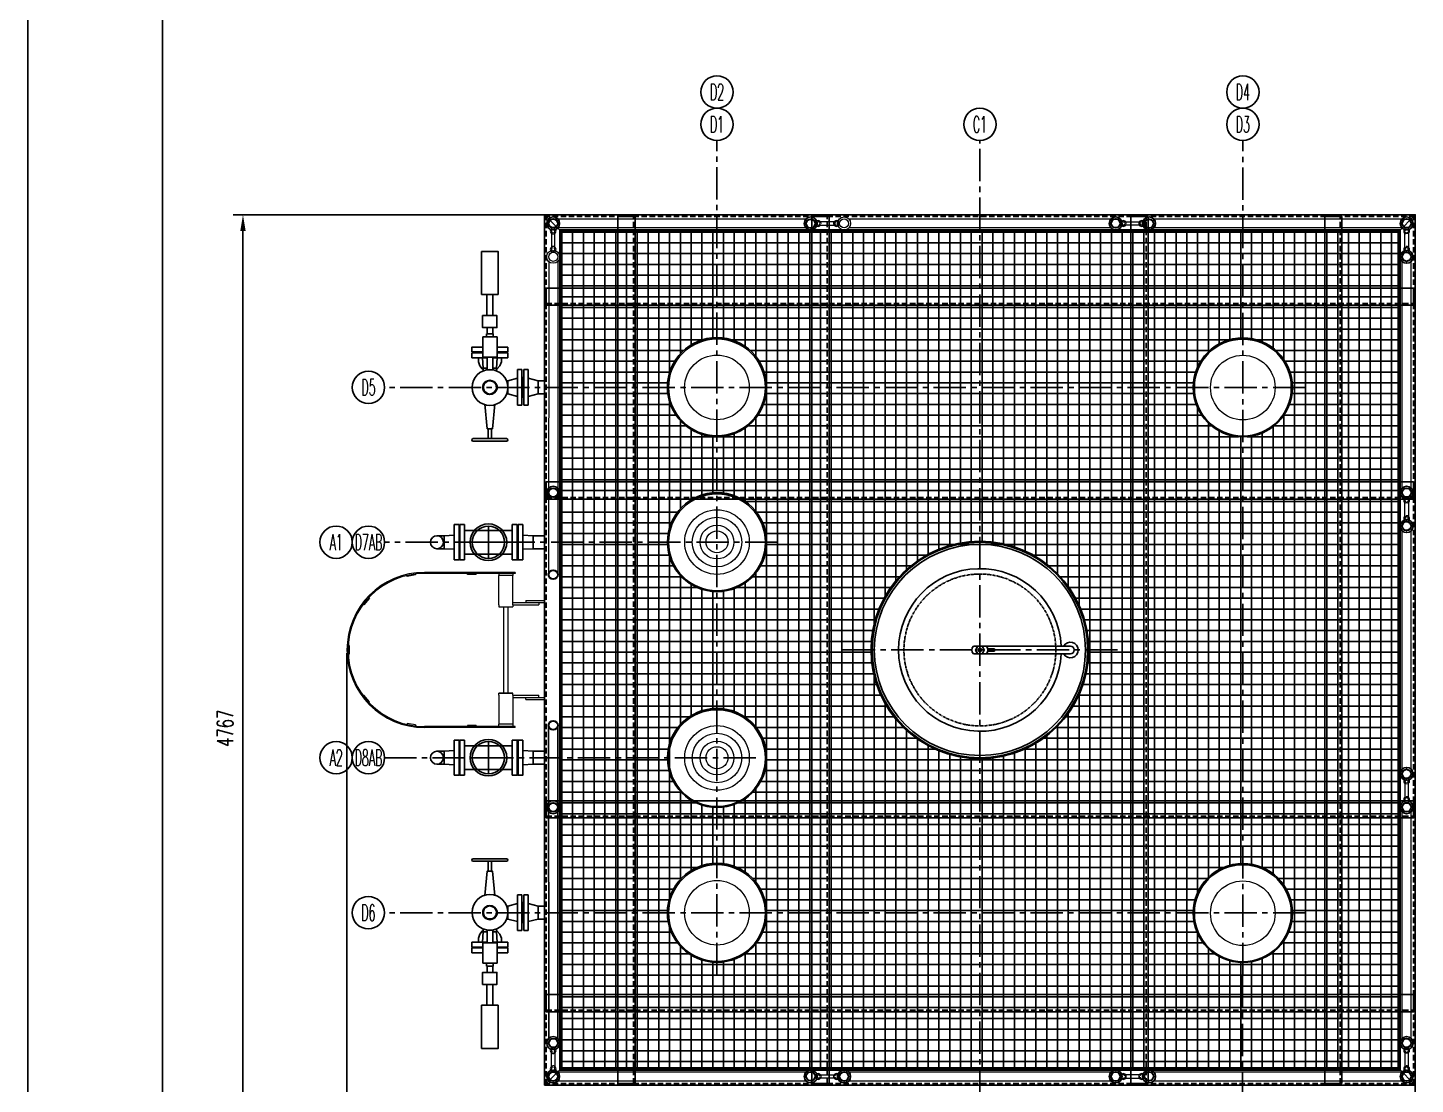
# Model space of a CAD drawing. Header units: millimetres. Extents: x 115735 to 194929, y 30422 to 45272.
# Drawn here: x 115735 to 122173, y 32942 to 37847 of the extents above; entities that cross this region are included whole.
import ezdxf
from ezdxf.enums import TextEntityAlignment as Align

# ---------------------------------------------------------------- set-up
doc = ezdxf.new("R2010")
doc.units = ezdxf.units.MM
for name, pattern in [('CENTER', [2, 1.25, -0.25, 0.25, -0.25]), ('CENTER2', [1.125, 0.75, -0.125, 0.125, -0.125]), ('DASHED', [0.75, 0.5, -0.25]), ('DASHED2', [0.375, 0.25, -0.125])]:
    doc.linetypes.add(name, pattern=pattern)
doc.layers.add('09图框与明细表层', color=4, linetype='Continuous')
doc.layers.add('DIM', color=3, linetype='Continuous')
for name, color, linetype, lineweight in [('DRAWING', 7, 'Continuous', 30), ('ST_MA _FITTING', 6, 'Continuous', 13), ('ST_MA_EQUI', 7, 'Continuous', 15), ('图层1', 7, 'Continuous', 30)]:
    doc.layers.add(name, color=color, linetype=linetype, lineweight=lineweight)
doc.styles.add('HZFS', font='txt.shx', dxfattribs={"width": 0.67, "bigfont": 'HZFS.shx'})
doc.styles.add('残雪', font='romans.shx', dxfattribs={"width": 0.5, "bigfont": 'hztxt.shx'})
doc.dimstyles.new('DIMSTD1-35', dxfattribs={"dimscale": 30, "dimtxt": 2.5, "dimasz": 2.5, "dimexe": 1.5, "dimexo": 0.5, "dimgap": 1.5, "dimtad": 1, "dimdec": 0, "dimrnd": 0.1, "dimdsep": 46, "dimtxsty": 'HZFS', "dimcen": 0, "dimclrd": 4, "dimclre": 4, "dimclrt": 4, "dimadec": 0, "dimazin": 0, "dimtfac": 0.5, "dimtdec": 4, "dimtmove": 0, "dimatfit": 3, "dimfxl": 1, "dimtolj": 1, "dimarcsym": 0})

# ---------------------------------------------------------------- blocks, each defined once
blk = doc.blocks.new('A$C2B7A3624')
at = {"lineweight": -3, "ltscale": 10}
for p, q in [((-30, -30.4), (-30, 0)), ((-30, 0), (30, 0)), ((30, -30.4), (30, 0)), ((-30, -30.4), (-42, -75.4)), ((-30, -30.4), (-42, -75.4)), ((-30, -30.4), (30, -30.4)), ((42, -75.4), (30, -30.4)), ((42, -75.4), (30, -30.4)), ((-82.5, -96.4), (-82.5, -75.4)), ((-82.5, -75.4), (42, -75.4)), ((0, -96.4), (-82.5, -96.4)), ((-82.5, -125.9), (-82.5, -104.9)), ((-82.5, -104.9), (-46, -104.9)), ((82.5, -125.9), (-82.5, -125.9)), ((5.3, -96.4), (-77.2, -96.4)), ((-46, -98.4), (-46, -96.4)), ((-46, -96.4), (46, -96.4)), ((-46, -98.4), (-46, -96.4)), ((-46, -96.4), (46, -96.4)), ((0, -98.4), (-46, -98.4)), ((-46, -98.4), (46, -98.4)), ((-46, -98.4), (-46, -102.9)), ((46, -102.9), (-46, -102.9)), ((-46, -104.9), (-46, -102.9)), ((-46, -102.9), (-30, -102.9)), ((-46, -102.9), (46, -102.9)), ((46, -104.9), (-46, -104.9)), ((42, -125.9), (-42, -125.9)), ((-42, -125.9), (-30, -170.9)), ((-40.7, -96.4), (51.3, -96.4)), ((-36.7, -75.4), (82.5, -75.4)), ((-30, -98.4), (30, -98.4)), ((30, -102.9), (-30, -102.9)), ((-20.6, -125.9), (21.4, -125.9)), ((0, -102.9), (46, -102.9)), ((0, -104.9), (82.5, -104.9)), ((82.5, -96.4), (25.4, -96.4)), ((82.5, -96.4), (25.4, -96.4)), ((30, -170.9), (42, -125.9)), ((46, -96.4), (46, -98.4)), ((46, -98.4), (46, -102.9)), ((46, -102.9), (46, -104.9)), ((82.5, -75.4), (82.5, -96.4)), ((82.5, -104.9), (82.5, -125.9)), ((-30, -170.9), (30, -170.9)), ((-30, -170.9), (-30, -176.6)), ((30, -170.9), (30, -176.7)), ((140.4, -240.5), (81, -240.5)), ((81, -240.5), (81, -266.4)), ((140.4, -220.5), (234.5, -220.5)), ((140.4, -220.5), (140.4, -286.4)), ((234.5, -220.5), (234.5, -286.4)), ((140.4, -286.4), (234.5, -286.4))]:
    blk.add_line(p, q, dxfattribs=at)
for points in [[(-250, -316.6), (-250, -332), (-248.2, -336.1), (-244, -337.8), (-239.7, -336.1), (-238, -332), (-238, -176), (-239.7, -171.9), (-244, -170.2), (-248.2, -171.9), (-250, -176), (-250, -316.6)], [(159.9, -174.3), (159.9, -170.9), (159.9, -170.9), (137.5, -170.9)], [(137.5, -170.9), (137.5, -174.3)], [(137.5, -174.3), (137.5, -184.4)], [(137.5, -184.4), (137.5, -199)], [(159.9, -184.4), (159.9, -174.3)], [(159.9, -199), (159.9, -184.4)], [(164.4, -174.3), (164.4, -170.9), (164.4, -170.9), (186.9, -170.9)], [(164.4, -174.3), (164.4, -184.4)], [(164.4, -184.4), (164.4, -199)], [(186.9, -174.3), (186.9, -170.9)], [(186.9, -184.4), (186.9, -174.3)], [(186.9, -199), (186.9, -184.4)], [(-192.4, -246), (-238, -246)], [(-78.6, -231), (-192.4, -242), (-192.4, -266), (-78.6, -277)], [(-32, -242.8), (-33.1, -254), (-33.1, -254), (-32, -265.2)], [(-25.3, -232.7), (-32, -242.8)], [(-28.6, -243.9), (-30.9, -254), (-30.9, -254), (-28.6, -264.1)], [(-23, -233.8), (-28.6, -243.9)], [(-16.3, -224.8), (-25.3, -232.7)], [(-15.2, -227.1), (-23, -233.8)], [(-6.2, -220.3), (-16.3, -224.8)], [(-5.1, -223.7), (-15.2, -227.1)], [(6.2, -220.3), (-6.2, -220.3)], [(29.7, -254), (29.5, -248.4), (28.4, -243.2), (26.3, -238.4), (23.4, -234.2), (19.9, -230.5), (15.7, -227.5), (11, -225.2), (6, -223.8), (0.6, -223.3), (-5.1, -223.7)], [(16.3, -224.8), (6.2, -220.3)], [(25.3, -232.7), (16.3, -224.8)], [(23, -273.1), (28.6, -264.1), (28.6, -264.1), (29.7, -254)], [(30.9, -242.8), (25.3, -232.7)], [(25.3, -275.3), (30.9, -265.2), (30.9, -265.2), (33.1, -254), (33.1, -254), (30.9, -242.8)], [(89.2, -223.7), (75.8, -223.7)], [(82.5, -223.7), (85.9, -219.2), (85.9, -219.2), (100.5, -206.9), (100.5, -206.9), (118.4, -200.1), (118.4, -200.1), (137.5, -200.1)], [(89.2, -240.5), (89.2, -223.7), (89.2, -223.7), (137.5, -220.3)], [(89.2, -240.5), (89.2, -223.7)], [(89.2, -240.5), (89.2, -225.9)], [(137.5, -199), (137.5, -219.2)], [(137.5, -219.2), (137.5, -241.7)], [(164.4, -197.9), (159.9, -197.9)], [(159.9, -219.2), (159.9, -199)], [(164.4, -199), (164.4, -219.2)], [(186.9, -219.2), (186.9, -199)], [(248.1, -240.5), (248.1, -237.8), (248.1, -237.8), (234.5, -237.8)], [(234.5, -258.3), (234.5, -248.7)], [(277.7, -240.5), (248.1, -240.5)], [(248.1, -240.5), (248.1, -248.7)], [(248.1, -248.7), (248.1, -258.3)], [(430.5, -264.1), (430.5, -240.5), (430.5, -240.5), (333.4, -240.5)], [(433.8, -215.8), (430.5, -215.8)], [(430.5, -215.8), (430.5, -240.5)], [(446.2, -215.8), (433.8, -215.8)], [(465.3, -215.8), (446.2, -215.8)], [(488.8, -215.8), (465.3, -215.8)], [(516.9, -215.8), (488.8, -215.8)], [(544.9, -215.8), (516.9, -215.8)], [(573, -215.8), (544.9, -215.8)], [(596.6, -215.8), (573, -215.8)], [(615.7, -215.8), (596.6, -215.8)], [(626.9, -215.8), (615.7, -215.8)], [(626.9, -215.8), (631.4, -215.8), (631.4, -215.8), (631.4, -292.2)], [(-192.4, -262), (-238, -262)], [(-32, -265.2), (-25.3, -275.3)], [(-28.6, -264.1), (-23, -273.1)], [(-25.3, -275.3), (-16.3, -283.2)], [(-23, -273.1), (-15.2, -279.8)], [(-16.3, -283.2), (-6.2, -286.6)], [(-15.2, -279.8), (-5.1, -283.2), (-5.1, -283.2), (5.1, -283.2)], [(-6.2, -286.6), (6.2, -286.6)], [(5.1, -283.2), (15.2, -279.8)], [(6.2, -286.6), (16.3, -283.2)], [(15.2, -279.8), (23, -273.1)], [(16.3, -283.2), (25.3, -275.3)], [(75.8, -284.3), (89.2, -284.3)], [(140.4, -266.4), (81, -266.4)], [(137.5, -306.8), (118.4, -306.8), (118.4, -306.8), (100.5, -301.1), (100.5, -301.1), (85.9, -288.8), (85.9, -288.8), (82.5, -284.3)], [(137.5, -287.7), (89.2, -284.3), (89.2, -284.3), (89.2, -267.5)], [(89.2, -284.3), (89.2, -267.5)], [(89.2, -280.9), (89.2, -267.5)], [(137.5, -265.2), (137.5, -288.8)], [(137.5, -288.8), (137.5, -307.9)], [(137.5, -307.9), (137.5, -323.6)], [(159.9, -307.9), (159.9, -288.8)], [(159.9, -323.6), (159.9, -307.9)], [(159.9, -310.1), (164.4, -310.1)], [(164.4, -288.8), (164.4, -307.9)], [(164.4, -307.9), (164.4, -323.6)], [(186.9, -307.9), (186.9, -288.8)], [(186.9, -323.6), (186.9, -307.9)], [(234.5, -266.4), (234.5, -258.3)], [(248.1, -269.2), (234.5, -269.2), (234.5, -269.2), (234.5, -266.4)], [(248.1, -258.3), (248.1, -266.4)], [(277.7, -266.4), (248.1, -266.4)], [(248.1, -266.4), (248.1, -269.2)], [(430.5, -264.1), (430.5, -267.5), (430.5, -267.5), (333.4, -267.5)], [(430.5, -267.5), (430.5, -292.2)], [(430.5, -292.2), (433.8, -292.2)], [(433.8, -292.2), (446.2, -292.2)], [(446.2, -292.2), (465.3, -292.2)], [(465.3, -292.2), (488.8, -292.2)], [(488.8, -292.2), (516.9, -292.2)], [(516.9, -292.2), (544.9, -292.2)], [(531.5, -292.2), (529.2, -292.2)], [(544.9, -292.2), (573, -292.2)], [(573, -292.2), (596.6, -292.2)], [(596.6, -292.2), (615.7, -292.2)], [(615.7, -292.2), (626.9, -292.2)], [(626.9, -292.2), (631.4, -292.2)], [(137.5, -323.6), (137.5, -333.7)], [(159.9, -333.7), (159.9, -337.1), (159.9, -337.1), (137.5, -337.1)], [(137.5, -333.7), (137.5, -337.1)], [(159.9, -333.7), (159.9, -323.6)], [(164.4, -323.6), (164.4, -333.7)], [(164.4, -333.7), (164.4, -337.1)], [(164.4, -337.1), (186.9, -337.1), (186.9, -337.1), (186.9, -333.7)], [(186.9, -333.7), (186.9, -323.6)]]:
    blk.add_lwpolyline(points, dxfattribs=at)
blk.add_lwpolyline([(333.4, -287.2), (333.4, -221.2), (277.7, -221.2), (277.7, -287.2)], close=True, dxfattribs=at)
blk.add_circle((-0.6, -253.4), 83.1, dxfattribs=at)
blk = doc.blocks.new('A$C345A6B78')
at = {"lineweight": -3, "ltscale": 10}
for p, q in [((-370.9, 81.8), (-370.9, -81.8)), ((-260.5, 75), (-260.5, -75)), ((-466.4, 30), (-499.4, 30.2)), ((-466.4, 30), (-482.9, 30)), ((-466.4, 30), (-420, 32.7)), ((-466.4, -30), (-466.4, 30)), ((-466.4, 30), (-466.4, -30)), ((-150, 54.7), (-370.9, 54.7)), ((-53.2, -30), (-53.2, 30)), ((0, 30), (-53.2, 30)), ((0, 30), (0, -30)), ((-466.4, -30), (-499.4, -29.8)), ((-466.4, -30), (-482.9, -30)), ((-466.4, -30), (-420, -32.7)), ((-150, -54.7), (-370.9, -54.7)), ((-335.5, 0), (-185.5, 0)), ((-185.5, 0), (-237.8, 0)), ((0, -30), (-53.2, -30))]:
    blk.add_line(p, q, dxfattribs=at)
for points in [[(-396.8, 77.7), (-396.8, 81.8), (-396.8, 81.8), (-420, 81.8)], [(-420, 77.7), (-420, 81.8)], [(-420, 62.7), (-420, 77.7)], [(-396.8, 77.7), (-396.8, 62.7)], [(-392.7, 81.8), (-370.9, 81.8)], [(-392.7, 77.7), (-392.7, 81.8)], [(-392.7, 81.8), (-370.9, 81.8)], [(-392.7, 62.7), (-392.7, 77.7)], [(-126.8, 77.7), (-126.8, 81.8), (-126.8, 81.8), (-150, 81.8)], [(-150, 81.8), (-150, 76.4)], [(-150, -81.8), (-150, 81.8)], [(-126.8, 77.7), (-126.8, 62.7)], [(-122.7, 77.7), (-122.7, 81.8)], [(-122.7, 81.8), (-100.9, 81.8), (-100.9, 81.8), (-100.9, 77.7)], [(-122.7, 62.7), (-122.7, 77.7)], [(-100.9, 77.7), (-100.9, 62.7)], [(-420, 40.9), (-420, 62.7)], [(-420, 15), (-420, 40.9)], [(-420, -13.6), (-420, 15)], [(-396.8, 62.7), (-396.8, 40.9)], [(-396.8, 55.9), (-392.7, 55.9)], [(-396.8, 40.9), (-396.8, 15)], [(-396.8, 15), (-396.8, -13.6)], [(-392.7, 40.9), (-392.7, 62.7)], [(-392.7, 15), (-392.7, 40.9)], [(-392.7, -13.6), (-392.7, 15)], [(-126.8, 62.7), (-126.8, 40.9)], [(-126.8, 55.9), (-122.7, 55.9)], [(-126.8, 40.9), (-126.8, 15)], [(-126.8, 15), (-126.8, -13.6)], [(-122.7, 40.9), (-122.7, 62.7)], [(-122.7, 15), (-122.7, 40.9)], [(-122.7, -13.6), (-122.7, 15)], [(-100.9, 62.7), (-100.9, 40.9)], [(-100.9, 40.9), (-100.9, 15)], [(-100.9, -32.7), (-53.2, -30), (-53.2, -30), (-53.2, -24), (-53.2, -18), (-53.2, -12), (-53.2, -6), (-53.2, 0), (-53.2, 6), (-53.2, 12), (-53.2, 18), (-53.2, 24), (-53.2, 30), (-53.2, 30), (-100.9, 32.7)], [(-100.9, 15), (-100.9, -13.6)], [(-99.5, 32.7), (-99.5, 32.6)], [(-53.2, -30), (-53.2, -24), (-53.2, -18), (-53.2, -12), (-53.2, -6), (-53.2, 0), (-53.2, 6), (-53.2, 12), (-53.2, 18), (-53.2, 24), (-53.2, 30)], [(-420, -40.9), (-420, -13.6)], [(-420, -62.7), (-420, -40.9)], [(-420, -76.4), (-420, -62.7)], [(-396.8, -13.6), (-396.8, -40.9)], [(-396.8, -40.9), (-396.8, -62.7)], [(-392.7, -54.5), (-396.8, -54.5)], [(-396.8, -62.7), (-396.8, -76.4)], [(-392.7, -40.9), (-392.7, -13.6)], [(-392.7, -62.7), (-392.7, -40.9)], [(-392.7, -76.4), (-392.7, -62.7)], [(-126.8, -13.6), (-126.8, -40.9)], [(-126.8, -40.9), (-126.8, -62.7)], [(-122.7, -54.5), (-126.8, -54.5)], [(-126.8, -62.7), (-126.8, -76.4)], [(-122.7, -40.9), (-122.7, -13.6)], [(-122.7, -62.7), (-122.7, -40.9)], [(-122.7, -76.4), (-122.7, -62.7)], [(-100.9, -13.6), (-100.9, -40.9)], [(-100.9, -40.9), (-100.9, -62.7)], [(-100.9, -62.7), (-100.9, -76.4)], [(-396.8, -76.4), (-396.8, -81.8), (-396.8, -81.8), (-420, -81.8)], [(-420, -81.8), (-420, -76.4)], [(-392.7, -76.4), (-392.7, -81.8), (-392.7, -81.8), (-370.9, -81.8)], [(-126.8, -76.4), (-126.8, -81.8), (-126.8, -81.8), (-150, -81.8)], [(-122.7, -76.4), (-122.7, -81.8), (-122.7, -81.8), (-100.9, -81.8)], [(-100.9, -76.4), (-100.9, -81.8)]]:
    blk.add_lwpolyline(points, dxfattribs=at)
for centre, radius in [((-260.5, 0), 85), ((-260.5, 0), 75), ((-499.4, 0.2), 30)]:
    blk.add_circle(centre, radius, dxfattribs=at)
blk = doc.blocks.new('*D13')
at = {"color": 4, "lineweight": -2, "transparency": 16777216}
for p, q in [((117215.7, 34943.3), (117215.7, 31336.7)), ((122172.7, 34943.3), (122172.7, 31336.7)), ((117290.7, 31381.7), (122097.7, 31381.7))]:
    blk.add_line(p, q, dxfattribs=at)
at = {"color": 4, "transparency": 16777216}
for points in [[(117290.7, 31394.2), (117290.7, 31369.2), (117215.7, 31381.7)], [(122097.7, 31394.2), (122097.7, 31369.2), (122172.7, 31381.7)]]:
    blk.add_solid(points, dxfattribs=at)
at = {"layer": 'Defpoints', "color": 0, "transparency": 16777216}
for p in [(117215.7, 34958.3), (122172.7, 34958.3), (122172.7, 31381.7)]:
    blk.add_point(p, dxfattribs=at)
at = {"color": 4, "transparency": 16777216, "insert": (119694.2, 31464.2), "char_height": 75, "attachment_point": 5, "style": 'HZFS'}
blk.add_mtext('\\A1;4957', dxfattribs=at)
blk = doc.blocks.new('*D14')
at = {"color": 4, "lineweight": -2, "transparency": 16777216}
for p, q in [((119138.1, 36978.3), (116688.3, 36978.3)), ((116733.3, 32286.2), (116733.3, 36903.3)), ((119138.1, 32211.2), (116688.3, 32211.2))]:
    blk.add_line(p, q, dxfattribs=at)
at = {"color": 4, "transparency": 16777216}
for points in [[(116720.8, 36903.3), (116745.8, 36903.3), (116733.3, 36978.3)], [(116720.8, 32286.2), (116745.8, 32286.2), (116733.3, 32211.2)]]:
    blk.add_solid(points, dxfattribs=at)
at = {"layer": 'Defpoints', "color": 0, "transparency": 16777216}
for p in [(116733.3, 36978.3), (119153.1, 36978.3), (119153.1, 32211.2)]:
    blk.add_point(p, dxfattribs=at)
at = {"color": 4, "transparency": 16777216, "insert": (116650.8, 34594.7), "char_height": 75, "attachment_point": 5, "rotation": 90, "style": 'HZFS'}
blk.add_mtext('\\A1;4767', dxfattribs=at)

msp = doc.modelspace()

# ---------------------------------------------------------------- linework, layer by layer
at = {"color": 1, "linetype": 'CENTER2', "ltscale": 200}
for p, q in [((118932.8, 33449.2), (118932.8, 37323.2)), ((120152.7, 31959), (120152.7, 37323.2)), ((121372.7, 33448.2), (121372.7, 37323.2)), ((121662.8, 36176.2), (117390.7, 36177.4)), ((119212.8, 35458.5), (117390.7, 35458.5)), ((120791.5, 34958.3), (119491.8, 34958.3)), ((119112.8, 34458.1), (117390.7, 34458.1)), ((121662.7, 33737.5), (117390.7, 33738.7)), ((121371.6, 33448.2), (121371.6, 31959))]:
    msp.add_line(p, q, dxfattribs=at)
at = {"color": 4}
for p, q in [((118212.7, 36898.3), (118132.7, 36978.3)), ((119522.7, 36959.3), (119522.7, 36959.3)), ((118151.7, 36937.2), (118151.7, 36938.3)), ((119522.7, 36917.3), (119522.7, 36917.3)), ((122153.7, 36937.2), (122153.7, 36938.3)), ((118194.1, 36783.3), (118194.1, 36783.3)), ((118151.7, 35687.2), (118151.7, 35688.3)), ((118172.7, 35667.3), (118174.8, 35667.3)), ((122132.7, 35667.3), (122130.6, 35667.3)), ((122153.7, 35687.2), (122153.7, 35688.3)), ((118151.7, 34608.3), (118152.1, 33155.1)), ((118193.7, 34608.3), (118194.1, 33154.3)), ((118151.7, 34229.3), (118151.7, 34228.3)), ((118172.7, 34249.3), (118174.8, 34249.3)), ((122132.7, 34249.3), (122130.6, 34249.3)), ((122153.7, 34229.3), (122153.7, 34228.3)), ((118212.7, 33018.3), (118132.7, 32938.3)), ((118151.7, 32979.3), (118151.7, 32978.3)), ((118172.7, 32999.3), (118174.8, 32999.3)), ((122092.7, 33018.3), (122172.7, 32938.3)), ((122132.7, 32999.3), (122130.6, 32999.3)), ((122153.7, 32979.3), (122153.7, 32978.3))]:
    msp.add_line(p, q, dxfattribs=at)
at = {"color": 6, "linetype": 'DASHED2', "ltscale": 100}
for p, q in [((118132.7, 36970.3), (122172.7, 36970.3)), ((118140.7, 36978.3), (118140.7, 32938.3)), ((118544.7, 32946.3), (118544.7, 36970.3)), ((119444.7, 32946.3), (119444.7, 36970.3)), ((120924.7, 32946.3), (120924.7, 36970.3)), ((121824.7, 32946.3), (121824.7, 36970.3)), ((122164.7, 36978.3), (122164.7, 32938.3)), ((118140.7, 36566.3), (122164.7, 36566.3)), ((118140.7, 35666.3), (122164.7, 35666.3)), ((118140.7, 34186.3), (122164.7, 34186.3)), ((118140.7, 33286.3), (122164.7, 33286.3)), ((118132.7, 32946.3), (122172.7, 32946.3))]:
    msp.add_line(p, q, dxfattribs=at)
at = {"color": 2}
for p, q in [((118262.8, 33018.2), (118262.8, 36898.2)), ((118312.8, 33018.2), (118312.8, 36898.2)), ((118362.8, 33018.2), (118362.8, 36898.2)), ((118412.8, 33018.2), (118412.8, 36898.2)), ((118462.8, 33018.2), (118462.8, 36898.2)), ((118512.8, 33018.2), (118512.8, 36898.2)), ((118562.8, 33018.2), (118562.8, 36898.2)), ((118612.8, 33018.2), (118612.8, 36898.2)), ((118662.8, 33018.2), (118662.8, 36898.2)), ((118712.8, 36245.6), (118712.8, 36898.2)), ((118762.8, 36333.3), (118762.8, 36898.2)), ((118812.8, 36374.5), (118812.8, 36898.2)), ((118862.8, 36397.4), (118862.8, 36898.2)), ((118912.8, 36407.4), (118912.8, 36898.2)), ((118962.8, 36406.3), (118962.8, 36898.2)), ((119012.8, 36393.9), (119012.8, 36898.2)), ((119062.8, 36368), (119062.8, 36898.2)), ((119112.8, 36321.4), (119112.8, 36898.2)), ((119162.8, 33018.2), (119162.8, 36898.2)), ((119212.8, 33018.2), (119212.8, 36898.2)), ((119262.8, 33018.2), (119262.8, 36898.2)), ((119312.8, 33018.2), (119312.8, 36898.2)), ((119362.8, 33018.2), (119362.8, 36898.2)), ((119412.8, 33018.2), (119412.8, 36898.2)), ((119462.8, 33018.2), (119462.8, 36898.2)), ((119512.8, 33018.2), (119512.8, 36898.2)), ((119562.8, 33018.2), (119562.8, 36898.2)), ((119612.8, 33018.2), (119612.8, 36898.2)), ((119662.8, 35080.8), (119662.8, 36898.2)), ((119712.8, 35206.3), (119712.8, 36898.2)), ((119762.8, 35279.2), (119762.8, 36898.2)), ((119812.8, 35331.7), (119812.8, 36898.2)), ((119862.8, 35371.8), (119862.8, 36898.2)), ((119912.8, 35402.6), (119912.8, 36898.2)), ((119962.8, 36176.7), (119962.8, 36898.2)), ((120012.8, 36176.6), (120012.8, 36898.2)), ((120062.8, 36176.6), (120062.8, 36898.2)), ((120112.8, 36176.6), (120112.8, 36898.2)), ((120162.8, 36176.6), (120162.8, 36898.2)), ((120212.8, 36176.6), (120212.8, 36898.2)), ((120262.8, 36176.6), (120262.8, 36898.2)), ((120312.8, 36176.6), (120312.8, 36898.2)), ((120362.8, 36176.5), (120362.8, 36898.2)), ((120412.8, 35391.2), (120412.8, 36898.2)), ((120462.8, 35356.9), (120462.8, 36898.2)), ((120512.8, 35312.3), (120512.8, 36898.2)), ((120562.8, 35253), (120562.8, 36898.2)), ((120612.8, 35166.5), (120612.8, 36898.2)), ((120662.8, 33018.2), (120662.8, 36898.2)), ((120712.8, 33018.2), (120712.8, 36898.2)), ((120762.8, 33018.2), (120762.8, 36898.2)), ((120812.8, 33018.2), (120812.8, 36898.2)), ((120862.8, 33018.2), (120862.8, 36898.2)), ((120912.8, 33018.2), (120912.8, 36898.2)), ((120962.8, 33018.2), (120962.8, 36898.2)), ((121012.8, 33018.2), (121012.8, 36898.2)), ((121062.8, 33018.2), (121062.8, 36898.2)), ((121112.8, 33018.2), (121112.8, 36898.2)), ((121162.8, 36271.3), (121162.8, 36898.2)), ((121212.8, 36342.6), (121212.8, 36898.2)), ((121262.8, 36379.3), (121262.8, 36898.2)), ((121312.8, 36399.3), (121312.8, 36898.2)), ((121362.8, 36407.1), (121362.8, 36898.2)), ((121412.8, 36403.8), (121412.8, 36898.2)), ((121462.8, 36388.9), (121462.8, 36898.2)), ((121512.8, 36359.7), (121512.8, 36898.2)), ((121562.8, 36306.8), (121562.8, 36898.2)), ((121612.8, 33018.2), (121612.8, 36898.2)), ((121662.8, 33018.2), (121662.8, 36898.2)), ((121712.8, 33018.2), (121712.8, 36898.2)), ((121762.8, 33018.2), (121762.8, 36898.2)), ((121812.8, 33018.2), (121812.8, 36898.2)), ((121862.8, 33018.2), (121862.8, 36898.2)), ((121912.8, 33018.2), (121912.8, 36898.2)), ((121962.8, 33018.2), (121962.8, 36898.2)), ((122012.8, 33018.2), (122012.8, 36898.2)), ((122062.8, 33018.2), (122062.8, 36898.2)), ((118212.8, 36848.2), (122092.8, 36848.2)), ((118212.8, 36798.2), (122092.8, 36798.2)), ((118212.8, 36748.2), (122092.8, 36748.2)), ((118212.8, 36698.2), (122092.8, 36698.2)), ((118212.8, 36648.2), (122092.8, 36648.2)), ((118212.8, 36598.2), (122092.8, 36598.2)), ((118212.8, 36548.2), (122092.8, 36548.2)), ((118212.8, 36498.2), (122092.8, 36498.2)), ((118212.8, 36448.2), (122092.8, 36448.2)), ((118212.8, 36398.2), (118865.4, 36398.2)), ((119000, 36398.2), (120152.7, 36398.2)), ((120152.7, 36398.2), (121308.7, 36398.2)), ((121436.7, 36398.2), (122092.8, 36398.2)), ((118212.8, 36348.2), (118777.7, 36348.2)), ((119087.7, 36348.2), (120152.7, 36348.2)), ((120152.7, 36348.2), (121218.8, 36348.2)), ((121526.6, 36348.2), (122092.8, 36348.2)), ((118212.8, 36298.2), (118736.4, 36298.2)), ((118212.8, 36248.2), (118713.6, 36248.2)), ((119129, 36298.2), (120152.7, 36298.2)), ((119151.8, 36248.2), (120152.7, 36248.2)), ((120152.7, 36298.2), (121177.1, 36298.2)), ((120152.7, 36248.2), (121153.9, 36248.2)), ((121568.3, 36298.2), (122092.8, 36298.2)), ((121591.5, 36248.2), (122092.8, 36248.2)), ((118212.8, 36198.2), (118703.6, 36198.2)), ((119161.8, 36198.2), (120152.7, 36198.2)), ((120152.7, 36198.2), (121143.7, 36198.2)), ((121601.7, 36198.2), (122092.8, 36198.2)), ((118212.8, 36148.2), (118704.7, 36148.2)), ((119160.7, 36148.2), (120152.7, 36148.2)), ((119962.8, 35426.2), (119962.8, 36176.7)), ((120012.8, 35443.5), (120012.8, 36176.6)), ((120062.8, 35455.2), (120062.8, 36176.6)), ((120112.8, 35461.7), (120112.8, 36176.6)), ((120152.7, 36148.2), (121144.5, 36148.2)), ((120162.8, 35463.2), (120162.8, 36176.6)), ((120212.8, 35459.7), (120212.8, 36176.6)), ((120262.8, 35451.1), (120262.8, 36176.6)), ((120312.8, 35437.2), (120312.8, 36176.6)), ((120362.8, 35417.5), (120362.8, 36176.5)), ((121600.9, 36148.2), (122092.8, 36148.2)), ((118212.8, 36098.2), (118717.1, 36098.2)), ((118712.8, 35526.3), (118712.8, 36110.9)), ((119148.3, 36098.2), (120152.7, 36098.2)), ((120152.7, 36098.2), (121156.7, 36098.2)), ((121162.8, 33831.3), (121162.8, 36083.3)), ((121588.7, 36098.2), (122092.8, 36098.2)), ((118212.8, 36048.2), (118743, 36048.2)), ((118212.8, 35998.2), (118789.6, 35998.2)), ((118762.8, 35614.1), (118762.8, 36023.3)), ((119062.8, 35648.9), (119062.8, 35988.6)), ((119075.8, 35998.2), (120152.7, 35998.2)), ((119112.8, 35602.3), (119112.8, 36035.2)), ((119122.4, 36048.2), (120152.7, 36048.2)), ((120152.7, 36048.2), (121182.3, 36048.2)), ((120152.7, 35998.2), (121228.4, 35998.2)), ((121212.8, 33902.6), (121212.8, 36012)), ((121512.8, 33919.7), (121512.8, 35994.8)), ((121517, 35998.2), (122092.8, 35998.2)), ((121562.8, 33866.8), (121562.8, 36047.8)), ((121563.1, 36048.2), (122092.8, 36048.2)), ((118212.8, 35948.2), (120152.7, 35948.2)), ((118812.8, 35655.4), (118812.8, 35982)), ((118862.8, 35678.2), (118862.8, 35959.2)), ((118912.8, 35688.3), (118912.8, 35949.1)), ((118962.8, 35687.2), (118962.8, 35950.2)), ((119012.8, 35674.8), (119012.8, 35962.7)), ((120152.7, 35948.2), (121352.1, 35948.2)), ((121262.8, 33939.3), (121262.8, 35975.2)), ((121312.8, 33959.3), (121312.8, 35955.2)), ((121362.8, 33967.1), (121362.8, 35947.5)), ((121393.3, 35948.2), (122092.8, 35948.2)), ((121412.8, 33963.8), (121412.8, 35950.8)), ((121462.8, 33948.9), (121462.8, 35965.6)), ((118212.8, 35898.2), (122092.8, 35898.2)), ((118212.8, 35848.2), (122092.8, 35848.2)), ((118212.8, 35798.2), (122092.8, 35798.2)), ((118212.8, 35748.2), (122092.8, 35748.2)), ((118212.8, 35698.2), (122092.8, 35698.2)), ((119063.7, 35648.2), (122092.8, 35648.2)), ((118212.8, 35598.2), (118749.6, 35598.2)), ((118212.8, 35548.2), (118720.7, 35548.2)), ((119116, 35598.2), (122092.8, 35598.2)), ((119144.8, 35548.2), (122092.8, 35548.2)), ((118212.8, 35498.2), (118706.1, 35498.2)), ((119159.4, 35498.2), (122092.8, 35498.2)), ((118212.8, 35448.2), (118703, 35448.2)), ((119162.5, 35448.2), (120030.2, 35448.2)), ((120052.8, 35448.2), (120252.6, 35448.2)), ((120275.2, 35448.2), (122092.8, 35448.2)), ((118212.8, 35398.2), (118711, 35398.2)), ((118212.8, 35348.2), (118731.3, 35348.2)), ((118712.8, 34524.2), (118712.8, 35392)), ((119134.2, 35348.2), (119831.8, 35348.2)), ((119154.5, 35398.2), (119904.7, 35398.2)), ((120400.7, 35398.2), (122092.8, 35398.2)), ((120473.6, 35348.2), (122092.8, 35348.2)), ((118212.8, 35298.2), (118768.4, 35298.2)), ((118762.8, 34612), (118762.8, 35304.2)), ((119097.1, 35298.2), (119779.2, 35298.2)), ((119112.8, 34600.2), (119112.8, 35316)), ((120526.2, 35298.2), (122092.8, 35298.2)), ((118212.8, 35248.2), (118841.1, 35248.2)), ((118812.8, 34653.3), (118812.8, 35262.9)), ((118862.8, 34676.2), (118862.8, 35240)), ((118912.8, 34686.2), (118912.8, 35230)), ((118962.8, 34685.1), (118962.8, 35231.1)), ((119012.8, 34672.7), (119012.8, 35243.5)), ((119024.4, 35248.2), (119739.2, 35248.2)), ((119062.8, 34646.8), (119062.8, 35269.4)), ((120566.2, 35248.2), (122092.8, 35248.2)), ((118212.8, 35198.2), (119708.3, 35198.2)), ((120597.1, 35198.2), (122092.8, 35198.2)), ((118212.8, 35148.2), (119684.8, 35148.2)), ((118212.8, 35098.2), (119667.5, 35098.2)), ((120620.6, 35148.2), (122092.8, 35148.2)), ((120637.9, 35098.2), (122092.8, 35098.2)), ((118212.8, 35048.2), (119655.8, 35048.2)), ((120649.6, 35048.2), (122092.8, 35048.2)), ((118212.8, 34998.2), (119649.3, 34998.2)), ((120656.1, 34998.2), (122092.8, 34998.2)), ((118212.8, 34948.2), (119647.8, 34948.2)), ((118212.8, 34898.2), (119651.3, 34898.2)), ((120654.1, 34898.2), (122092.8, 34898.2)), ((120657.6, 34948.2), (122092.8, 34948.2)), ((118212.8, 34848.2), (119659.8, 34848.2)), ((119662.8, 33018.2), (119662.8, 34835.8)), ((120645.6, 34848.2), (122092.8, 34848.2)), ((118212.8, 34798.2), (119673.7, 34798.2)), ((120631.7, 34798.2), (122092.8, 34798.2)), ((118212.8, 34748.2), (119693.5, 34748.2)), ((119712.8, 33018.2), (119712.8, 34710.3)), ((120611.9, 34748.2), (122092.8, 34748.2)), ((120612.8, 33018.2), (120612.8, 34750.1)), ((118212.8, 34698.2), (119719.8, 34698.2)), ((118212.8, 34648.2), (118804.8, 34648.2)), ((119060.7, 34648.2), (119754.1, 34648.2)), ((119762.8, 33018.2), (119762.8, 34637.4)), ((120551.3, 34648.2), (122092.8, 34648.2)), ((120562.8, 33018.2), (120562.8, 34663.6)), ((120585.6, 34698.2), (122092.8, 34698.2)), ((118212.8, 34598.2), (118751.1, 34598.2)), ((119114.4, 34598.2), (119798.6, 34598.2)), ((119812.8, 33018.2), (119812.8, 34584.8)), ((120506.8, 34598.2), (122092.8, 34598.2)), ((120512.8, 33018.2), (120512.8, 34604.2)), ((118212.8, 34548.2), (118721.6, 34548.2)), ((119143.9, 34548.2), (119858, 34548.2)), ((119862.8, 33018.2), (119862.8, 34544.8)), ((119912.8, 33018.2), (119912.8, 34513.9)), ((120412.8, 33018.2), (120412.8, 34525.4)), ((120447.4, 34548.2), (122092.8, 34548.2)), ((120462.8, 33018.2), (120462.8, 34559.7)), ((118212.8, 34498.2), (118706.5, 34498.2)), ((118212.8, 34448.2), (118702.9, 34448.2)), ((118712.8, 34408.8), (118712.8, 34503.3)), ((119159.1, 34498.2), (119944.5, 34498.2)), ((119162.6, 34448.2), (122092.8, 34448.2)), ((119962.8, 33738), (119962.8, 34490.3)), ((120012.8, 33738), (120012.8, 34473)), ((120062.8, 33738), (120062.8, 34461.3)), ((120112.8, 33737.9), (120112.8, 34454.9)), ((120162.8, 33737.9), (120162.8, 34453.4)), ((120212.8, 33737.9), (120212.8, 34456.9)), ((120262.8, 33737.9), (120262.8, 34465.4)), ((120312.8, 33737.9), (120312.8, 34479.3)), ((120360.9, 34498.2), (122092.8, 34498.2)), ((120362.8, 33737.9), (120362.8, 34499)), ((118212.8, 34398.2), (118710.4, 34398.2)), ((118712.8, 33805.6), (118712.8, 34389.9)), ((119155.1, 34398.2), (122092.8, 34398.2)), ((118212.8, 34348.2), (118730.2, 34348.2)), ((119135.4, 34348.2), (122092.8, 34348.2)), ((118212.8, 34298.2), (118766.5, 34298.2)), ((118762.8, 33893.3), (118762.8, 34302.1)), ((118812.8, 33934.5), (118812.8, 34260.9)), ((119062.8, 33928), (119062.8, 34267.4)), ((119099.1, 34298.2), (122092.8, 34298.2)), ((119112.8, 33881.4), (119112.8, 34313.9)), ((118212.8, 34248.2), (118836.5, 34248.2)), ((118212.8, 34198.2), (122092.8, 34198.2)), ((118862.8, 33957.4), (118862.8, 34238)), ((118912.8, 33967.4), (118912.8, 34227.9)), ((118962.8, 33966.3), (118962.8, 34229)), ((119012.8, 33953.9), (119012.8, 34241.4)), ((119029, 34248.2), (122092.8, 34248.2)), ((118212.8, 34148.2), (122092.8, 34148.2)), ((118212.8, 34098.2), (122092.8, 34098.2)), ((118212.8, 34048.2), (122092.8, 34048.2)), ((118212.8, 33998.2), (122092.8, 33998.2)), ((118212.8, 33948.2), (118838.7, 33948.2)), ((119026.7, 33948.2), (120152.7, 33948.2)), ((120152.7, 33948.2), (121281, 33948.2)), ((121464.4, 33948.2), (122092.8, 33948.2)), ((118212.8, 33898.2), (118767.4, 33898.2)), ((119098, 33898.2), (120152.7, 33898.2)), ((120152.7, 33898.2), (121208.4, 33898.2)), ((121537, 33898.2), (122092.8, 33898.2)), ((118212.8, 33848.2), (118730.7, 33848.2)), ((119134.7, 33848.2), (120152.7, 33848.2)), ((120152.7, 33848.2), (121171.2, 33848.2)), ((121574.2, 33848.2), (122092.8, 33848.2)), ((118212.8, 33798.2), (118710.6, 33798.2)), ((118212.8, 33748.2), (118702.9, 33748.2)), ((119154.8, 33798.2), (120152.7, 33798.2)), ((119162.5, 33748.2), (120152.7, 33748.2)), ((119962.8, 33018.2), (119962.8, 33738)), ((120012.8, 33018.2), (120012.8, 33738)), ((120062.8, 33018.2), (120062.8, 33738)), ((120112.8, 33018.2), (120112.8, 33737.9)), ((120152.7, 33798.2), (121150.9, 33798.2)), ((120152.7, 33748.2), (121143, 33748.2)), ((120162.8, 33018.2), (120162.8, 33737.9)), ((120212.8, 33018.2), (120212.8, 33737.9)), ((120262.8, 33018.2), (120262.8, 33737.9)), ((120312.8, 33018.2), (120312.8, 33737.9)), ((120362.8, 33018.2), (120362.8, 33737.9)), ((121594.5, 33798.2), (122092.8, 33798.2)), ((121602.4, 33748.2), (122092.8, 33748.2)), ((118212.8, 33698.2), (118706.2, 33698.2)), ((118712.8, 33018.2), (118712.8, 33670.9)), ((119159.2, 33698.2), (120152.7, 33698.2)), ((120152.7, 33698.2), (121146, 33698.2)), ((121599.4, 33698.2), (122092.8, 33698.2)), ((118212.8, 33648.2), (118721.1, 33648.2)), ((119144.3, 33648.2), (120152.7, 33648.2)), ((120152.7, 33648.2), (121160.6, 33648.2)), ((121162.8, 33018.2), (121162.8, 33643.3)), ((121562.8, 33018.2), (121562.8, 33607.8)), ((121584.7, 33648.2), (122092.8, 33648.2)), ((118212.8, 33598.2), (118750.3, 33598.2)), ((118212.8, 33548.2), (118803.2, 33548.2)), ((118762.8, 33018.2), (118762.8, 33583.3)), ((119062.2, 33548.2), (120152.7, 33548.2)), ((119062.8, 33018.2), (119062.8, 33548.6)), ((119112.8, 33018.2), (119112.8, 33595.2)), ((119115.1, 33598.2), (120152.7, 33598.2)), ((120152.7, 33598.2), (121189.5, 33598.2)), ((120152.7, 33548.2), (121241.7, 33548.2)), ((121212.8, 33018.2), (121212.8, 33572)), ((121503.7, 33548.2), (122092.8, 33548.2)), ((121512.8, 33018.2), (121512.8, 33554.8)), ((121555.9, 33598.2), (122092.8, 33598.2)), ((118212.8, 33498.2), (122092.8, 33498.2)), ((118812.8, 33018.2), (118812.8, 33542)), ((118862.8, 33018.2), (118862.8, 33519.2)), ((118912.8, 33018.2), (118912.8, 33509.1)), ((118962.8, 33018.2), (118962.8, 33510.2)), ((119012.8, 33018.2), (119012.8, 33522.7)), ((121262.8, 33018.2), (121262.8, 33535.2)), ((121312.8, 33018.2), (121312.8, 33515.2)), ((121362.8, 33018.2), (121362.8, 33507.5)), ((121412.8, 33018.2), (121412.8, 33510.8)), ((121462.8, 33018.2), (121462.8, 33525.6)), ((118212.8, 33448.2), (122092.8, 33448.2)), ((118212.8, 33398.2), (122092.8, 33398.2)), ((118212.8, 33348.2), (122092.8, 33348.2)), ((118212.8, 33298.2), (122092.8, 33298.2)), ((118212.8, 33248.2), (122092.8, 33248.2)), ((118212.8, 33198.2), (122092.8, 33198.2)), ((118212.8, 33148.2), (122092.8, 33148.2)), ((118212.8, 33098.2), (122092.8, 33098.2)), ((118212.8, 33048.2), (122092.8, 33048.2))]:
    msp.add_line(p, q, dxfattribs=at)
at = {"ltscale": 10}
for p, q in [((120152.7, 34976.3), (120122.8, 34976.3)), ((120152.7, 34976.3), (120182.6, 34976.3)), ((120152.7, 34976.3), (120572.7, 34976.3)), ((120190.1, 34958.3), (120190.1, 34963.5)), ((120152.7, 34940.3), (120122.8, 34940.1)), ((120152.7, 34940.3), (120182.6, 34940.1)), ((120152.7, 34940.3), (120572.7, 34940.3)), ((120190.1, 34958.3), (120190.1, 34953))]:
    msp.add_line(p, q, dxfattribs=at)
at = {"color": 0, "linetype": 'ByBlock', "ltscale": 10}
for p, q in [((120190.1, 34963.5), (120220.1, 34963.5)), ((120220.1, 34963.5), (120220.1, 34953)), ((120190.1, 34953), (120220.1, 34953))]:
    msp.add_line(p, q, dxfattribs=at)
at = {"color": 4}
for points in [[(118132.7, 32938.3), (122172.7, 32938.3), (122172.7, 36978.3), (118132.7, 36978.3)], [(118212.7, 33018.3), (118212.7, 36898.3), (118132.7, 36978.3), (118132.7, 32938.3)], [(118212.7, 33018.3), (118212.7, 36898.3), (118132.7, 36978.3), (118132.7, 32938.3)], [(122172.7, 36978.3), (118132.7, 36978.3), (118212.7, 36898.3), (122092.7, 36898.3)], [(122172.7, 36978.3), (118132.7, 36978.3), (118212.7, 36898.3), (122092.7, 36898.3)], [(118552.7, 32946.3), (118552.7, 36970.3), (118472.7, 36970.3), (118472.7, 32946.3)], [(118552.7, 32946.3), (118552.7, 36970.3), (118472.7, 36970.3), (118472.7, 32946.3)], [(119452.7, 32946.3), (119452.7, 36970.3), (119372.7, 36970.3), (119372.7, 32946.3)], [(119452.7, 32946.3), (119452.7, 36970.3), (119372.7, 36970.3), (119372.7, 32946.3)], [(120932.7, 32946.3), (120932.7, 36970.3), (120852.7, 36970.3), (120852.7, 32946.3)], [(120932.7, 32946.3), (120932.7, 36970.3), (120852.7, 36970.3), (120852.7, 32946.3)], [(121832.7, 32946.3), (121832.7, 36970.3), (121752.7, 36970.3), (121752.7, 32946.3)], [(121832.7, 32946.3), (121832.7, 36970.3), (121752.7, 36970.3), (121752.7, 32946.3)], [(122172.7, 32938.3), (122172.7, 36978.3), (122092.7, 36898.3), (122092.7, 33018.3)], [(118202.8, 33008.3), (122102.8, 33008.3), (122102.8, 36908.3), (118202.8, 36908.3)], [(122164.7, 36638.3), (118140.7, 36638.3), (118140.7, 36558.3), (122164.7, 36558.3)], [(122164.7, 36638.3), (118140.7, 36638.3), (118140.7, 36558.3), (122164.7, 36558.3)], [(122164.7, 35738.3), (118140.7, 35738.3), (118140.7, 35658.3), (122164.7, 35658.3)], [(122164.7, 35738.3), (118140.7, 35738.3), (118140.7, 35658.3), (122164.7, 35658.3)], [(122164.7, 34258.3), (118140.7, 34258.3), (118140.7, 34178.3), (122164.7, 34178.3)], [(122164.7, 34258.3), (118140.7, 34258.3), (118140.7, 34178.3), (122164.7, 34178.3)], [(122164.7, 33358.3), (118140.7, 33358.3), (118140.7, 33278.3), (122164.7, 33278.3)], [(122164.7, 33358.3), (118140.7, 33358.3), (118140.7, 33278.3), (122164.7, 33278.3)], [(122092.7, 33018.3), (118212.7, 33018.3), (118132.7, 32938.3), (122172.7, 32938.3)], [(122092.7, 33018.3), (118212.7, 33018.3), (118132.7, 32938.3), (122172.7, 32938.3)]]:
    msp.add_lwpolyline(points, close=True, dxfattribs=at)
at = {"color": 2}
msp.add_lwpolyline([(118212.8, 33018.2), (122092.8, 33018.2), (122092.8, 36898.2), (118212.8, 36898.2)], close=True, dxfattribs=at)
at = {"color": 4}
for centre, radius in [((118932.8, 37548.2), 75), ((121372.7, 37548.2), 75), ((118932.8, 37398.2), 75), ((120152.7, 37398.2), 75), ((121372.7, 37398.2), 75), ((118932.7, 36178.3), 230), ((118932.7, 36177.3), 225), ((121372.7, 36177.3), 230), ((121372.7, 36176.3), 225), ((117315.7, 36177.4), 75), ((118932.8, 35459.1), 230), ((118932.8, 35458.1), 225), ((117165.7, 35458.5), 75), ((117315.7, 35458.5), 75), ((120152.7, 34958.3), 505), ((120152.7, 34958.3), 500), ((118932.8, 34457.1), 230), ((118932.8, 34456.1), 225), ((117165.7, 34458.1), 75), ((117315.7, 34458.1), 75), ((118932.7, 33738.3), 230), ((118932.7, 33737.3), 225), ((121372.7, 33737.3), 230), ((121372.7, 33736.3), 225), ((117315.1, 33738.7), 75)]:
    msp.add_circle(centre, radius, dxfattribs=at)
for centre in [(118172.7, 36938.3), (119367.7, 36938.3), (120782.7, 36938.3), (120937.7, 36938.3), (122132.7, 36938.3), (122132.7, 36783.3), (118172.7, 35688.3), (122132.7, 35688.3), (122132.7, 35533.3), (122132.7, 34383.3), (118172.7, 34228.3), (122132.7, 34228.3), (118172.7, 33133.3), (122132.7, 33133.3), (118172.7, 32978.3), (119367.7, 32978.3), (119522.7, 32978.3), (120782.7, 32978.3), (120937.7, 32978.3), (122132.7, 32978.3)]:
    msp.add_circle(centre, 30)
at = {"ltscale": 10}
msp.add_circle((120152.7, 34958.3), 490, dxfattribs=at)
at = {"linetype": 'CENTER', "ltscale": 10}
msp.add_circle((120152.7, 34958.3), 352.5, dxfattribs=at)
at = {"ltscale": 10}
for centre, radius, start, end in [((120152.7, 34958.3), 377.5, 2.73302, 357.26698), ((120572.7, 34958.3), 36, 210, 150), ((120572.7, 34958.3), 18, 270, 90)]:
    msp.add_arc(centre, radius, start, end, dxfattribs=at)
at = {"layer": '09图框与明细表层', "color": 4}
for p, q in [((115734.7, 45271.8), (115734.7, 30421.8)), ((116359.7, 45021.8), (116359.7, 30671.8))]:
    msp.add_line(p, q, dxfattribs=at)
at = {"layer": 'DRAWING', "lineweight": -3, "ltscale": 10}
for p, q in [((120132.6, 34958.1), (120141.6, 34976.2)), ((120133.5, 34958.4), (120142.7, 34976.3)), ((120171.9, 34958.4), (120162.7, 34976.3)), ((120172.7, 34958.1), (120163.8, 34976.2)), ((120141.8, 34940.2), (120132.6, 34958.1)), ((120142.4, 34940.3), (120133.5, 34958.4)), ((120162.9, 34940.3), (120171.9, 34958.4)), ((120163.6, 34940.2), (120172.7, 34958.1))]:
    msp.add_line(p, q, dxfattribs=at)
msp.add_circle((120152.7, 34958.3), 8, dxfattribs=at)
msp.add_circle((120152.7, 34958.3), 8, dxfattribs=at)
for centre, start, end in [((120140.7, 34958.3), 134.70699, 224.5621), ((120140.7, 34958.2), 135.4379, 225.29301), ((120164.7, 34958.3), 315.4379, 45.29301), ((120164.7, 34958.2), 314.70699, 44.5621)]:
    msp.add_arc(centre, 25.5, start, end, dxfattribs=at)
at = {"layer": 'ST_MA _FITTING', "linetype": 'DASHED', "ltscale": 2}
for centre, radius, start, end in [((118172.7, 36902.8), 8, 180, 0), ((118172.7, 36902.8), 13.5, 233.6588, 306.3412), ((119402.2, 36938.3), 8, 270, 90), ((119402.2, 36938.3), 13.5, 323.6588, 36.3412), ((119487.2, 36938.3), 13.5, 143.6588, 216.3412), ((119487.2, 36938.3), 8, 90, 270), ((120818.2, 36938.3), 8, 270, 90), ((120818.2, 36938.3), 13.5, 323.6588, 36.3412), ((120903.2, 36938.3), 13.5, 143.6588, 216.3412), ((120903.2, 36938.3), 8, 90, 270), ((122132.7, 36902.8), 8, 180, 0), ((122132.7, 36902.8), 13.5, 233.6588, 306.3412), ((118172.7, 36817.8), 13.5, 53.6588, 126.3412), ((118172.7, 36817.8), 8, 0, 180), ((122132.7, 36817.8), 13.5, 53.6588, 126.3412), ((122132.7, 36817.8), 8, 0, 180), ((122132.7, 35652.8), 8, 180, 0), ((122132.7, 35652.8), 13.5, 233.6588, 306.3412), ((122132.7, 35567.8), 13.5, 53.6588, 126.3412), ((122132.7, 35567.8), 8, 0, 180), ((122132.7, 34348.8), 8, 180, 0), ((122132.7, 34348.8), 13.5, 233.6588, 306.3412), ((122132.7, 34263.8), 13.5, 53.6588, 126.3412), ((122132.7, 34263.8), 8, 0, 180), ((118172.7, 33098.8), 8, 180, 0), ((122132.7, 33098.8), 8, 180, 0), ((118172.7, 33098.8), 13.5, 233.6588, 306.3412), ((118172.7, 33013.8), 13.5, 53.6588, 126.3412), ((122132.7, 33098.8), 13.5, 233.6588, 306.3412), ((122132.7, 33013.8), 13.5, 53.6588, 126.3412), ((118172.7, 33013.8), 8, 0, 180), ((119402.2, 32978.3), 8, 270, 90), ((119402.2, 32978.3), 13.5, 323.6588, 36.3412), ((119487.2, 32978.3), 13.5, 143.6588, 216.3412), ((119487.2, 32978.3), 8, 90, 270), ((120818.2, 32978.3), 8, 270, 90), ((120818.2, 32978.3), 13.5, 323.6588, 36.3412), ((120903.2, 32978.3), 13.5, 143.6588, 216.3412), ((120903.2, 32978.3), 8, 90, 270), ((122132.7, 33013.8), 8, 0, 180)]:
    msp.add_arc(centre, radius, start, end, dxfattribs=at)
at = {"layer": 'ST_MA_EQUI'}
for p, q in [((118172.7, 36959.3), (119346.3, 36959.3)), ((119544.1, 36959.3), (120761.3, 36959.3)), ((120959.1, 36959.3), (122111.3, 36959.3)), ((118164.7, 36902.8), (118164.7, 36817.8)), ((119346.3, 36917.3), (118172.7, 36917.3)), ((118180.7, 36817.8), (118180.7, 36902.8)), ((119487.2, 36946.3), (119402.2, 36946.3)), ((119402.2, 36930.3), (119487.2, 36930.3)), ((120761.3, 36917.3), (119544.1, 36917.3)), ((120818.2, 36946.3), (120903.2, 36946.3)), ((120903.2, 36930.3), (120818.2, 36930.3)), ((122111.3, 36917.3), (120959.1, 36917.3)), ((122124.7, 36817.8), (122124.7, 36902.8)), ((122140.7, 36902.8), (122140.7, 36817.8)), ((118152.1, 36761.5), (118151.7, 35308.3)), ((118173.1, 36762.3), (118172.3, 36762.3)), ((118194.1, 36762.2), (118193.7, 35308.3)), ((122111.7, 35709.7), (122111.7, 36761.9)), ((122153.7, 35709.7), (122153.7, 36761.8)), ((122124.7, 35567.8), (122124.7, 35652.8)), ((122140.7, 35652.8), (122140.7, 35567.8)), ((122111.7, 34404.7), (122111.7, 35511.9)), ((122153.7, 34404.7), (122153.7, 35511.8)), ((117495.2, 35299.5), (117494.5, 35303.9)), ((117534.6, 35306.4), (117495.2, 35299.5)), ((117534.6, 35306.4), (117533.8, 35310.8)), ((117995.7, 35318.3), (117575.7, 35318.3)), ((117995.7, 35313.3), (117575.7, 35313.3)), ((117775.7, 35308.3), (117775.7, 35313.3)), ((117815.7, 35308.3), (117775.7, 35308.3)), ((117815.7, 35308.3), (117815.7, 35313.3)), ((117920.7, 35313.3), (117920.7, 35303.3)), ((117995.7, 35313.3), (117920.7, 35313.3)), ((117920.7, 35168.3), (117920.7, 35303.3)), ((117985.7, 35303.3), (117920.7, 35303.3)), ((117985.7, 35313.3), (117985.7, 35303.3)), ((117985.7, 35168.3), (117985.7, 35303.3)), ((117995.7, 35318.3), (117995.7, 35313.3)), ((117294.7, 35167.9), (117291.3, 35170.8)), ((117320.4, 35198.6), (117294.7, 35167.9)), ((117320.4, 35198.6), (117317, 35201.4)), ((117920.7, 35168.3), (117920.7, 35158.3)), ((117920.7, 35158.3), (117985.7, 35158.3)), ((117943.2, 34758.3), (117943.2, 35158.3)), ((117943.2, 34758.3), (117943.2, 35158.3)), ((117963.2, 34758.3), (117963.2, 35158.3)), ((117963.2, 34758.3), (117963.2, 35158.3)), ((117985.7, 35178.3), (118105.7, 35178.3)), ((117985.7, 35168.3), (118105.7, 35168.3)), ((117985.7, 35168.3), (117985.7, 35158.3)), ((118045.7, 35188.3), (118045.7, 35178.3)), ((118045.7, 35188.3), (118132.7, 35188.3)), ((118105.7, 35178.3), (118105.7, 35168.3)), ((118105.7, 35178.3), (118132.7, 35178.3)), ((117225.7, 34978.3), (117221.3, 34978.3)), ((117225.7, 34978.3), (117225.7, 34938.3)), ((117225.7, 34938.3), (117221.3, 34938.3)), ((117294.7, 34748.6), (117291.3, 34745.8)), ((117320.4, 34718), (117294.7, 34748.6)), ((117320.4, 34718), (117317, 34715.1)), ((117920.7, 34748.3), (117920.7, 34758.3)), ((117920.7, 34758.3), (117985.7, 34758.3)), ((117920.7, 34748.3), (117920.7, 34758.3)), ((117985.7, 34758.3), (117920.7, 34758.3)), ((117920.7, 34748.3), (117920.7, 34613.3)), ((117985.7, 34748.3), (117985.7, 34758.3)), ((117985.7, 34748.3), (117985.7, 34758.3)), ((117985.7, 34748.3), (118105.7, 34748.3)), ((117985.7, 34748.3), (117985.7, 34603.3)), ((117985.7, 34738.3), (118105.7, 34738.3)), ((118045.7, 34728.3), (118045.7, 34738.3)), ((118045.7, 34728.3), (118132.7, 34728.3)), ((118105.7, 34738.3), (118105.7, 34748.3)), ((118105.7, 34738.3), (118132.7, 34738.3)), ((117495.2, 34617.1), (117494.5, 34612.7)), ((117534.6, 34610.1), (117495.2, 34617.1)), ((117534.6, 34610.1), (117533.8, 34605.7)), ((117995.7, 34603.3), (117575.7, 34603.3)), ((117995.7, 34598.3), (117575.7, 34598.3)), ((117775.7, 34608.3), (117775.7, 34603.3)), ((117815.7, 34608.3), (117775.7, 34608.3)), ((117815.7, 34608.3), (117815.7, 34603.3)), ((117985.7, 34613.3), (117920.7, 34613.3)), ((117920.7, 34603.3), (117920.7, 34613.3)), ((117995.7, 34603.3), (117920.7, 34603.3)), ((117995.7, 34598.3), (117995.7, 34603.3)), ((122124.7, 34348.8), (122124.7, 34263.8)), ((122140.7, 34263.8), (122140.7, 34348.8)), ((122111.7, 33154.7), (122111.7, 34206.9)), ((122153.7, 33154.7), (122153.7, 34206.8)), ((118164.7, 33013.8), (118164.7, 33098.8)), ((118180.7, 33098.8), (118180.7, 33013.8)), ((122124.7, 33098.8), (122124.7, 33013.8)), ((122140.7, 33013.8), (122140.7, 33098.8)), ((118172.7, 32999.3), (119346.3, 32999.3)), ((119402.2, 32986.3), (119487.2, 32986.3)), ((119487.2, 32970.3), (119402.2, 32970.3)), ((119544.1, 32999.3), (120761.3, 32999.3)), ((120903.2, 32986.3), (120818.2, 32986.3)), ((120818.2, 32970.3), (120903.2, 32970.3)), ((120959.1, 32999.3), (122111.3, 32999.3)), ((119346.3, 32957.3), (118172.7, 32957.3)), ((120761.3, 32957.3), (119544.1, 32957.3)), ((122111.3, 32957.3), (120959.1, 32957.3))]:
    msp.add_line(p, q, dxfattribs=at)
msp.add_lwpolyline([(118207.8, 33013.3), (122097.8, 33013.3), (122097.8, 36903.3), (118207.8, 36903.3)], close=True, dxfattribs=at)
for centre, radius in [((119522.7, 36938.3), 30), ((119522.7, 36938.3), 21), ((118172.7, 36783.3), 30), ((118173.1, 36783.3), 21), ((118932.7, 36177.3), 150), ((121372.7, 36176.3), 150), ((118932.8, 35459.1), 150), ((118932.8, 35459.1), 115), ((118932.8, 35459.1), 78.5), ((118932.8, 35460.1), 51), ((118932.8, 34457.1), 150), ((118932.8, 34457.1), 115), ((118932.8, 34457.1), 78.5), ((118932.8, 34458.1), 51), ((118932.7, 33738.3), 150), ((121372.7, 33736.3), 150)]:
    msp.add_circle(centre, radius, dxfattribs=at)
for centre, radius, start, end in [((118172.7, 36902.8), 13.5, 306.3412, 233.6588), ((118172.7, 36902.8), 8, 0, 180), ((119402.2, 36938.3), 13.5, 36.3412, 323.6588), ((119402.2, 36938.3), 8, 90, 270), ((119487.2, 36938.3), 13.5, 216.3412, 143.6588), ((119487.2, 36938.3), 8, 270, 90), ((120818.2, 36938.3), 13.5, 36.3412, 323.6588), ((120818.2, 36938.3), 8, 90, 270), ((120903.2, 36938.3), 13.5, 216.3412, 143.6588), ((120903.2, 36938.3), 8, 270, 90), ((122132.7, 36902.8), 13.5, 306.3412, 233.6588), ((122132.7, 36902.8), 8, 0, 180), ((118172.7, 36817.8), 13.5, 126.3412, 53.6588), ((122132.7, 36817.8), 13.5, 126.3412, 53.6588), ((118172.7, 36817.8), 8, 180, 0), ((122132.7, 36817.8), 8, 180, 0), ((122132.7, 35652.8), 13.5, 306.3412, 233.6588), ((122132.7, 35652.8), 8, 0, 180), ((122132.7, 35567.8), 13.5, 126.3412, 53.6588), ((122132.7, 35567.8), 8, 180, 0), ((117575.7, 34958.3), 360, 90, 270), ((117575.7, 34958.3), 355, 90, 270), ((122132.7, 34348.8), 13.5, 306.3412, 233.6588), ((122132.7, 34348.8), 8, 0, 180), ((122132.7, 34263.8), 13.5, 126.3412, 53.6588), ((122132.7, 34263.8), 8, 180, 0), ((118172.7, 33098.8), 13.5, 306.3412, 233.6588), ((118172.7, 33098.8), 8, 0, 180), ((122132.7, 33098.8), 13.5, 306.3412, 233.6588), ((122132.7, 33098.8), 8, 0, 180), ((118172.7, 33013.8), 13.5, 126.3412, 53.6588), ((118172.7, 33013.8), 8, 180, 0), ((119402.2, 32978.3), 13.5, 36.3412, 323.6588), ((119402.2, 32978.3), 8, 90, 270), ((119487.2, 32978.3), 13.5, 216.3412, 143.6588), ((119487.2, 32978.3), 8, 270, 90), ((120818.2, 32978.3), 13.5, 36.3412, 323.6588), ((120818.2, 32978.3), 8, 90, 270), ((120903.2, 32978.3), 13.5, 216.3412, 143.6588), ((120903.2, 32978.3), 8, 270, 90), ((122132.7, 33013.8), 13.5, 126.3412, 53.6588), ((122132.7, 33013.8), 8, 180, 0)]:
    msp.add_arc(centre, radius, start, end, dxfattribs=at)
at = {"layer": '图层1'}
for p, q in [((119346.7, 36937.9), (119346.7, 36938.7)), ((120958.7, 36937.9), (120958.7, 36938.7)), ((122132.3, 36762.3), (122133.1, 36762.3)), ((122132.3, 35512.3), (122133.1, 35512.3)), ((122132.3, 34404.3), (122133.1, 34404.3)), ((118173.1, 33154.3), (118172.3, 33154.3)), ((122132.3, 33154.3), (122133.1, 33154.3)), ((119346.7, 32978.7), (119346.7, 32977.9)), ((120958.7, 32978.7), (120958.7, 32977.9))]:
    msp.add_line(p, q, dxfattribs=at)
for centre in [(118172.7, 36938.3), (118172.7, 36938.3), (119367.7, 36937.9), (120782.7, 36938.3), (120937.7, 36937.9), (122132.7, 36938.3), (122132.7, 36938.3), (122132.3, 36783.3), (118172.7, 35688.3), (118172.7, 35688.3), (122132.7, 35688.3), (122132.7, 35688.3), (122132.3, 35533.3), (118172.7, 35308.3), (118172.7, 34608.3), (122132.3, 34383.3), (118172.7, 34228.3), (118172.7, 34228.3), (122132.7, 34228.3), (122132.7, 34228.3), (118173.1, 33133.3), (122132.3, 33133.3), (118172.7, 32978.3), (118172.7, 32978.3), (119367.7, 32978.7), (119522.7, 32978.3), (120782.7, 32978.3), (120937.7, 32978.7), (122132.7, 32978.3), (122132.7, 32978.3)]:
    msp.add_circle(centre, 21, dxfattribs=at)

# ---------------------------------------------------------------- block references
at = {"color": 4, "xscale": -1}
for name, p, rotation in [('A$C2B7A3624', (118132.7, 36177.3), 270), ('A$C345A6B78', (118132.7, 34458.3), 180)]:
    msp.add_blockref(name, p, dxfattribs=dict(at, rotation=rotation))
at = {"color": 4}
msp.add_blockref('A$C345A6B78', (118132.7, 35458.3), dxfattribs=at)
at = {"color": 4, "rotation": 270}
msp.add_blockref('A$C2B7A3624', (118132.7, 33739.3), dxfattribs=at)

# ---------------------------------------------------------------- texts
at = {"layer": 'DIM', "ltscale": 80, "style": '残雪', "width": 0.5}
for s, p in [('D2', (118932.8, 37548.2)), ('D4', (121372.7, 37548.2)), ('D1', (118932.8, 37398.2)), ('C1', (120152.7, 37398.2)), ('D3', (121372.7, 37398.2)), ('D5', (117315.7, 36177.4)), ('A1', (117165.7, 35458.5)), ('D7AB', (117315.7, 35458.5)), ('A2', (117165.7, 34458.1)), ('D8AB', (117315.7, 34458.1)), ('D6', (117315.1, 33738.7))]:
    msp.add_text(s, height=75, dxfattribs=at).set_placement(p, align=Align.MIDDLE_CENTER)

# ---------------------------------------------------------------- dimensions: what is measured, and where the dimension line sits
at = {"color": 4}
dim = msp.add_linear_dim(base=(116733.3, 36978.3), p1=(119153.1, 32211.2), p2=(119153.1, 36978.3), angle=90, dimstyle='DIMSTD1-35', dxfattribs=at)
dim.commit()
dim.dimension.update_dxf_attribs({"geometry": '*D14', "text_midpoint": (116650.8, 34594.7)})
dim = msp.add_linear_dim(base=(122172.7, 31381.7), p1=(117215.7, 34958.3), p2=(122172.7, 34958.3), dimstyle='DIMSTD1-35', dxfattribs=at)
dim.commit()
dim.dimension.update_dxf_attribs({"geometry": '*D13', "text_midpoint": (119694.2, 31464.2)})

doc.saveas('drawing.dxf')
